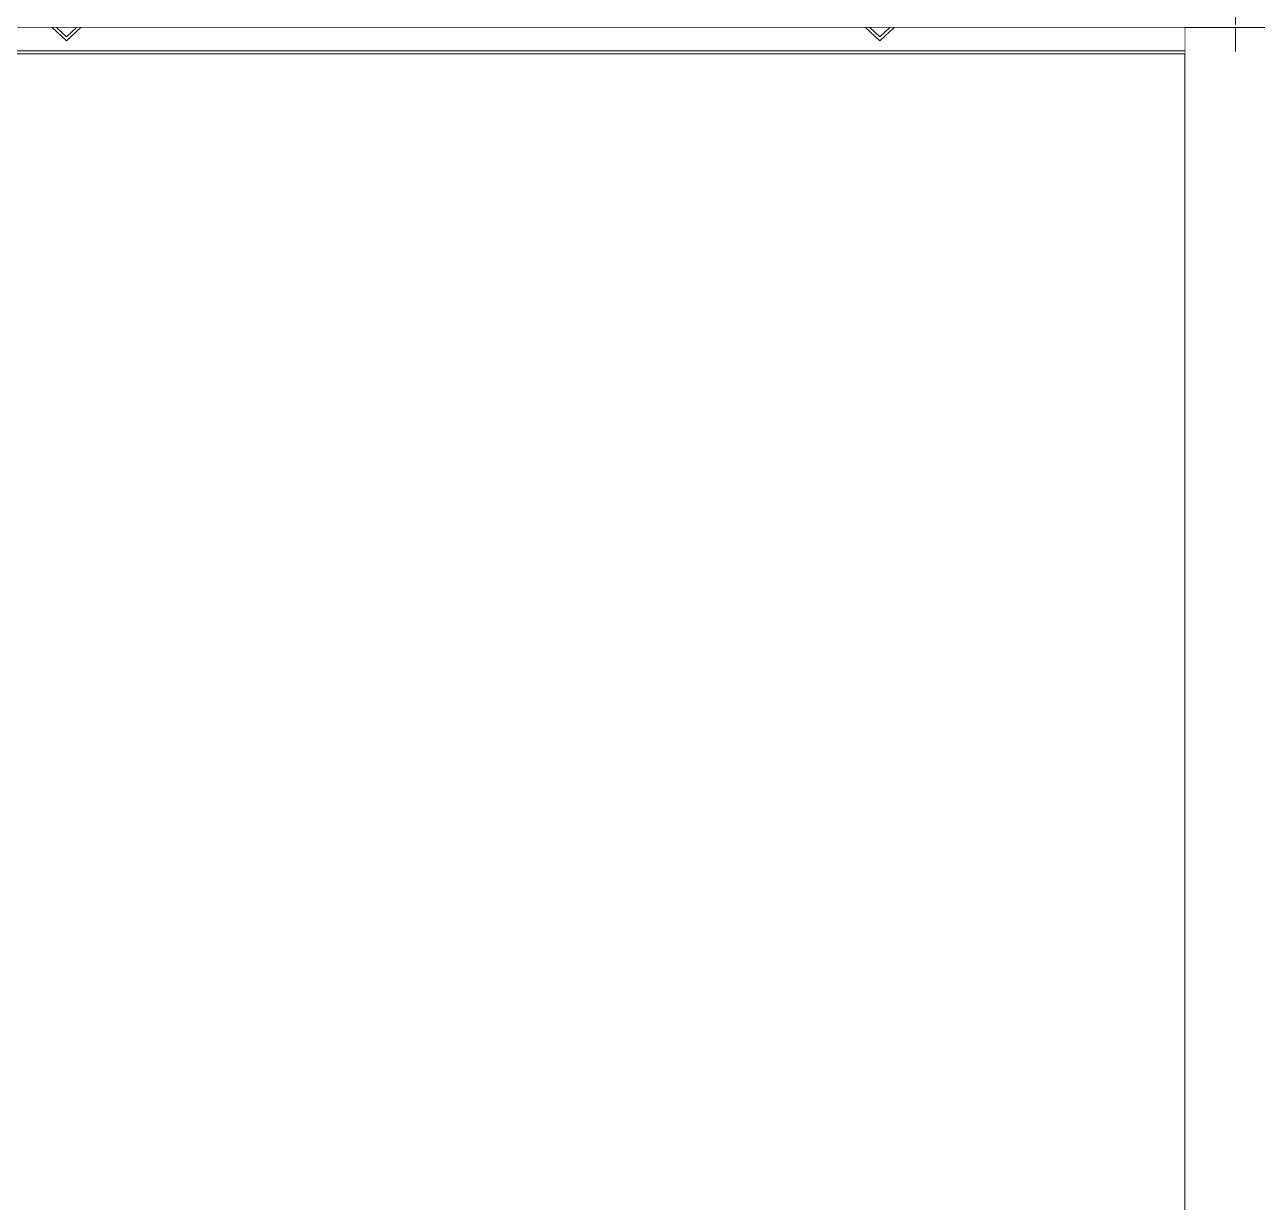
# Model space of a CAD drawing. Extents: x -18489 to 195597, y -1599 to 112111.
# Drawn here: x 3045.6 to 3470, y 27985.3 to 28390.8 of the extents above; entities that cross this region are included whole.
import ezdxf
from ezdxf.xclip import XClip

# ---------------------------------------------------------------- set-up
doc = ezdxf.new("R2010")
doc.units = 0
doc.header["$LTSCALE"] = 100
doc.header["$XCLIPFRAME"] = 2
doc.linetypes.add('188K-SM-07-F10-MECH-CR PIPE-Y2257103$0$X-S-FAB_SL ALL$0$Wipeout_Contour', pattern=[1, 0, -1])
for name, color, linetype in [('188K-SM-07-F10-MECH-CR PIPE-Y2257103$0$X-S-FAB_SL ALL$0$ASP_1', 1, 'Continuous'), ('188K-SM-07-F10-MECH-CR PIPE-Y2257103$0$X-S-FAB_SL ALL$0$Hattch', 7, 'Continuous'), ('188K-SM-07-F10-MECH-CR PIPE-Y2257103$0$X-S-FAB_SL ALL$0$S-COL', 7, 'Continuous'), ('188K-SM-07-F10-MECH-CR PIPE-Y2257103$0$X-S-FAB_SL ALL$0$S-TRUSS', 7, 'Continuous')]:
    doc.layers.add(name, color=color, linetype=linetype)

# ---------------------------------------------------------------- blocks, each defined once
blk = doc.blocks.new('188K-SM-07-F10-MECH-CR PIPE-Y2257103$0$X-S-FAB_SL ALL$0$剖面元素_214_3', base_point=(23061.26, -8263.06))
at = {"color": 254, "linetype": '188K-SM-07-F10-MECH-CR PIPE-Y2257103$0$X-S-FAB_SL ALL$0$Wipeout_Contour', "lineweight": 0, "ltscale": 218412.363478}
blk.add_wipeout([(26506.26, -6943.06), (26576.26, -6943.06), (26576.26, -6204.02), (26558.76, -6204.02), (26558.76, -6212.28), (26523.76, -6212.28), (26523.76, -6204.02), (26506.26, -6204.02)], dxfattribs=at).dxf.layer = '188K-SM-07-F10-MECH-CR PIPE-Y2257103$0$X-S-FAB_SL ALL$0$Hattch'
at = {"layer": '188K-SM-07-F10-MECH-CR PIPE-Y2257103$0$X-S-FAB_SL ALL$0$S-COL', "color": 8, "lineweight": 0}
blk.add_line((26506.26, -6943.06), (26506.26, -6204.02), dxfattribs=at)
blk = doc.blocks.new('188K-SM-07-F10-MECH-CR PIPE-Y2257103$0$X-S-FAB_SL ALL$0$剖面元素_833_3', base_point=(23061.26, -8263.06))
at = {"color": 254, "linetype": '188K-SM-07-F10-MECH-CR PIPE-Y2257103$0$X-S-FAB_SL ALL$0$Wipeout_Contour', "lineweight": 0, "ltscale": 108837.555776}
blk.add_wipeout([(26523.76, -6031.71), (26523.76, -6035.28), (26540.26, -6035.28), (26540.26, -6031.71)], dxfattribs=at).dxf.layer = '188K-SM-07-F10-MECH-CR PIPE-Y2257103$0$X-S-FAB_SL ALL$0$Hattch'
at = {"color": 254, "linetype": '188K-SM-07-F10-MECH-CR PIPE-Y2257103$0$X-S-FAB_SL ALL$0$Wipeout_Contour', "lineweight": 0, "ltscale": 217807.149271}
blk.add_wipeout([(26523.76, -6068.07), (26533.26, -6068.07), (26533.26, -6067.12), (26549.26, -6067.12), (26549.26, -6068.07), (26558.76, -6068.07), (26558.76, -6064.73), (26523.76, -6064.73)], dxfattribs=at).dxf.layer = '188K-SM-07-F10-MECH-CR PIPE-Y2257103$0$X-S-FAB_SL ALL$0$Hattch'
at = {"color": 254, "linetype": '188K-SM-07-F10-MECH-CR PIPE-Y2257103$0$X-S-FAB_SL ALL$0$Wipeout_Contour', "lineweight": 0, "ltscale": 108868.132248}
blk.add_wipeout([(26533.26, -6079.02), (26523.76, -6079.02), (26523.76, -6087.3), (26533.26, -6087.3)], dxfattribs=at).dxf.layer = '188K-SM-07-F10-MECH-CR PIPE-Y2257103$0$X-S-FAB_SL ALL$0$Hattch'
at = {"color": 254, "linetype": '188K-SM-07-F10-MECH-CR PIPE-Y2257103$0$X-S-FAB_SL ALL$0$Wipeout_Contour', "lineweight": 0, "ltscale": 108967.554294}
blk.add_wipeout([(26558.76, -6079.02), (26549.26, -6079.02), (26549.26, -6087.3), (26558.76, -6087.3)], dxfattribs=at).dxf.layer = '188K-SM-07-F10-MECH-CR PIPE-Y2257103$0$X-S-FAB_SL ALL$0$Hattch'
at = {"color": 254, "linetype": '188K-SM-07-F10-MECH-CR PIPE-Y2257103$0$X-S-FAB_SL ALL$0$Wipeout_Contour', "lineweight": 0, "ltscale": 108949.499951}
blk.add_wipeout([(26523.76, -6156.69), (26523.76, -6160.26), (26540.26, -6160.26), (26540.26, -6156.69)], dxfattribs=at).dxf.layer = '188K-SM-07-F10-MECH-CR PIPE-Y2257103$0$X-S-FAB_SL ALL$0$Hattch'
at = {"color": 254, "linetype": '188K-SM-07-F10-MECH-CR PIPE-Y2257103$0$X-S-FAB_SL ALL$0$Wipeout_Contour', "lineweight": 0, "ltscale": 109030.625764}
blk.add_wipeout([(26523.76, -6204.02), (26523.76, -6212.28), (26558.76, -6212.28), (26558.76, -6204.02)], dxfattribs=at).dxf.layer = '188K-SM-07-F10-MECH-CR PIPE-Y2257103$0$X-S-FAB_SL ALL$0$Hattch'
at = {"layer": '188K-SM-07-F10-MECH-CR PIPE-Y2257103$0$X-S-FAB_SL ALL$0$S-TRUSS', "color": 3, "lineweight": 0}
for p, q in [((26523.76, -6029.71), (26523.76, -6031.71)), ((26523.76, -6062.73), (26523.76, -6064.73)), ((26540.26, -6062.73), (26523.76, -6062.73)), ((26558.76, -6064.73), (26523.76, -6064.73)), ((26558.76, -6062.73), (26542.26, -6062.73)), ((26558.76, -6062.73), (26558.76, -6064.73)), ((26523.76, -6154.69), (26523.76, -6156.69))]:
    blk.add_line(p, q, dxfattribs=at)
at = {"layer": '188K-SM-07-F10-MECH-CR PIPE-Y2257103$0$X-S-FAB_SL ALL$0$S-TRUSS', "color": 8, "lineweight": 0}
for p, q in [((26523.76, -6031.71), (26523.76, -6035.28)), ((26523.76, -6156.69), (26523.76, -6160.26))]:
    blk.add_line(p, q, dxfattribs=at)
at = {"color": 254, "linetype": '188K-SM-07-F10-MECH-CR PIPE-Y2257103$0$X-S-FAB_SL ALL$0$Wipeout_Contour', "lineweight": 0, "ltscale": 108909.714797}
blk.add_wipeout([(26542.26, -6035.28), (26558.76, -6035.28), (26558.76, -6031.71), (26542.26, -6031.71)], dxfattribs=at).dxf.layer = '188K-SM-07-F10-MECH-CR PIPE-Y2257103$0$X-S-FAB_SL ALL$0$Hattch'
at = {"color": 254, "linetype": '188K-SM-07-F10-MECH-CR PIPE-Y2257103$0$X-S-FAB_SL ALL$0$Wipeout_Contour', "lineweight": 0, "ltscale": 108859.470062}
blk.add_wipeout([(26523.76, -6068.78), (26523.76, -6078.15), (26533.26, -6078.15), (26533.26, -6068.78)], dxfattribs=at).dxf.layer = '188K-SM-07-F10-MECH-CR PIPE-Y2257103$0$X-S-FAB_SL ALL$0$Hattch'
at = {"color": 254, "linetype": '188K-SM-07-F10-MECH-CR PIPE-Y2257103$0$X-S-FAB_SL ALL$0$Wipeout_Contour', "lineweight": 0, "ltscale": 108958.900019}
blk.add_wipeout([(26549.26, -6068.78), (26549.26, -6078.15), (26558.76, -6078.15), (26558.76, -6068.78)], dxfattribs=at).dxf.layer = '188K-SM-07-F10-MECH-CR PIPE-Y2257103$0$X-S-FAB_SL ALL$0$Hattch'
at = {"color": 254, "linetype": '188K-SM-07-F10-MECH-CR PIPE-Y2257103$0$X-S-FAB_SL ALL$0$Wipeout_Contour', "lineweight": 0, "ltscale": 109021.584879}
blk.add_wipeout([(26542.26, -6156.69), (26542.26, -6160.26), (26558.76, -6160.26), (26558.76, -6156.69)], dxfattribs=at).dxf.layer = '188K-SM-07-F10-MECH-CR PIPE-Y2257103$0$X-S-FAB_SL ALL$0$Hattch'
at = {"color": 254, "linetype": '188K-SM-07-F10-MECH-CR PIPE-Y2257103$0$X-S-FAB_SL ALL$0$Wipeout_Contour', "lineweight": 0, "ltscale": 109021.798618}
blk.add_wipeout([(26523.76, -6193.78), (26523.76, -6203.12), (26558.76, -6203.12), (26558.76, -6193.78)], dxfattribs=at).dxf.layer = '188K-SM-07-F10-MECH-CR PIPE-Y2257103$0$X-S-FAB_SL ALL$0$Hattch'
at = {"layer": '188K-SM-07-F10-MECH-CR PIPE-Y2257103$0$X-S-FAB_SL ALL$0$S-TRUSS', "color": 3, "lineweight": 0}
for p, q in [((26558.76, -6029.71), (26523.76, -6029.71)), ((26558.76, -6029.71), (26558.76, -6031.71)), ((26540.26, -6031.71), (26523.76, -6031.71)), ((26540.26, -6031.71), (26540.26, -6062.73)), ((26542.26, -6031.71), (26542.26, -6062.73)), ((26558.76, -6031.71), (26542.26, -6031.71)), ((26558.76, -6154.69), (26523.76, -6154.69)), ((26540.26, -6156.69), (26523.76, -6156.69)), ((26558.76, -6156.69), (26542.26, -6156.69)), ((26558.76, -6154.69), (26558.76, -6156.69))]:
    blk.add_line(p, q, dxfattribs=at)
at = {"layer": '188K-SM-07-F10-MECH-CR PIPE-Y2257103$0$X-S-FAB_SL ALL$0$S-TRUSS', "color": 8, "lineweight": 0}
for p, q in [((26558.76, -6031.71), (26558.76, -6035.28)), ((26523.76, -6064.73), (26523.76, -6068.07)), ((26558.76, -6064.73), (26558.76, -6068.07)), ((26523.76, -6068.78), (26523.76, -6078.15)), ((26558.76, -6068.78), (26558.76, -6078.15)), ((26523.76, -6079.02), (26523.76, -6087.3)), ((26558.76, -6079.02), (26558.76, -6087.3)), ((26558.76, -6156.69), (26558.76, -6160.26)), ((26523.76, -6204.02), (26523.76, -6212.28)), ((26558.76, -6204.02), (26558.76, -6212.28))]:
    blk.add_line(p, q, dxfattribs=at)
at = {"color": 254, "linetype": '188K-SM-07-F10-MECH-CR PIPE-Y2257103$0$X-S-FAB_SL ALL$0$Wipeout_Contour', "lineweight": 0, "ltscale": 109015.364866}
blk.add_wipeout([(26523.76, -6193.05), (26558.76, -6193.05), (26558.76, -6189.71), (26523.76, -6189.71)], dxfattribs=at).dxf.layer = '188K-SM-07-F10-MECH-CR PIPE-Y2257103$0$X-S-FAB_SL ALL$0$Hattch'
at = {"layer": '188K-SM-07-F10-MECH-CR PIPE-Y2257103$0$X-S-FAB_SL ALL$0$S-TRUSS', "color": 3, "lineweight": 0}
for p, q in [((26540.26, -6156.69), (26540.26, -6187.71)), ((26542.26, -6156.69), (26542.26, -6187.71)), ((26523.76, -6187.71), (26523.76, -6189.71)), ((26540.26, -6187.71), (26523.76, -6187.71)), ((26558.76, -6187.71), (26542.26, -6187.71)), ((26558.76, -6187.71), (26558.76, -6189.71)), ((26558.76, -6189.71), (26523.76, -6189.71))]:
    blk.add_line(p, q, dxfattribs=at)
at = {"layer": '188K-SM-07-F10-MECH-CR PIPE-Y2257103$0$X-S-FAB_SL ALL$0$S-TRUSS', "color": 8, "lineweight": 0}
for p, q in [((26523.76, -6189.71), (26523.76, -6193.05)), ((26558.76, -6189.71), (26558.76, -6193.05)), ((26523.76, -6193.78), (26523.76, -6203.12)), ((26558.76, -6193.78), (26558.76, -6203.12))]:
    blk.add_line(p, q, dxfattribs=at)
blk = doc.blocks.new('188K-SM-07-F10-MECH-CR PIPE-Y2257103$0$X-S-FAB_SL ALL$0$剖面元素_840_3', base_point=(23061.26, -8263.06))
at = {"color": 254, "linetype": '188K-SM-07-F10-MECH-CR PIPE-Y2257103$0$X-S-FAB_SL ALL$0$Wipeout_Contour', "lineweight": 0, "ltscale": 214782.978327}
blk.add_wipeout([(25701.26, -6204.02), (26541.26, -6204.02), (26541.26, -6203.12), (26523.76, -6203.12), (26523.76, -6203.02), (25718.76, -6203.02), (25718.76, -6203.12), (25701.26, -6203.12)], dxfattribs=at).dxf.layer = '188K-SM-07-F10-MECH-CR PIPE-Y2257103$0$X-S-FAB_SL ALL$0$Hattch'
at = {"layer": '188K-SM-07-F10-MECH-CR PIPE-Y2257103$0$X-S-FAB_SL ALL$0$S-TRUSS', "color": 8, "lineweight": 0}
blk.add_line((25701.26, -6204.02), (26541.26, -6204.02), dxfattribs=at)
blk = doc.blocks.new('188K-SM-07-F10-MECH-CR PIPE-Y2257103$0$X-S-FAB_SL ALL$0$剖面元素_1507_3', base_point=(23061.26, -8263.06))
at = {"color": 254, "linetype": '188K-SM-07-F10-MECH-CR PIPE-Y2257103$0$X-S-FAB_SL ALL$0$Wipeout_Contour', "lineweight": 0, "ltscale": 211553.649714}
blk.add_wipeout([(24906.26, -6213.06), (26506.26, -6213.06), (26506.26, -6212.06), (25718.76, -6212.06), (25718.76, -6212.87), (25683.76, -6212.87), (25683.76, -6212.06), (24906.26, -6212.06)], dxfattribs=at).dxf.layer = '188K-SM-07-F10-MECH-CR PIPE-Y2257103$0$X-S-FAB_SL ALL$0$Hattch'
at = {"color": 254, "linetype": '188K-SM-07-F10-MECH-CR PIPE-Y2257103$0$X-S-FAB_SL ALL$0$Wipeout_Contour', "lineweight": 0, "ltscale": 348996.039042}
blk.add_wipeout([(25836.33, -6204.02), (25718.76, -6204.02), (25718.76, -6212.06), (26506.26, -6212.06), (26506.26, -6204.02), (26406.2, -6204.02), (26401.26, -6208.62), (26396.33, -6204.02), (26126.2, -6204.02), (26121.26, -6208.62), (26116.33, -6204.02), (25846.2, -6204.02), (25841.26, -6208.62)], dxfattribs=at).dxf.layer = '188K-SM-07-F10-MECH-CR PIPE-Y2257103$0$X-S-FAB_SL ALL$0$Hattch'
at = {"layer": '188K-SM-07-F10-MECH-CR PIPE-Y2257103$0$X-S-FAB_SL ALL$0$S-TRUSS', "color": 8, "lineweight": 0}
for p, q in [((24906.26, -6213.06), (26506.26, -6213.06)), ((25718.76, -6212.06), (26506.26, -6212.06))]:
    blk.add_line(p, q, dxfattribs=at)
at = {"color": 254, "linetype": '188K-SM-07-F10-MECH-CR PIPE-Y2257103$0$X-S-FAB_SL ALL$0$Wipeout_Contour', "lineweight": 0, "ltscale": 81361.852545}
blk.add_wipeout([(26404.73, -6204.02), (26397.8, -6204.02), (26401.26, -6207.25)], dxfattribs=at).dxf.layer = '188K-SM-07-F10-MECH-CR PIPE-Y2257103$0$X-S-FAB_SL ALL$0$Hattch'
blk = doc.blocks.new('188K-SM-07-F10-MECH-CR PIPE-Y2257103$0$X-S-FAB_SL ALL$0$剖面元素_1720_3', base_point=(23061.26, -8263.06))
at = {"color": 254, "linetype": '188K-SM-07-F10-MECH-CR PIPE-Y2257103$0$X-S-FAB_SL ALL$0$Wipeout_Contour', "lineweight": 0, "ltscale": 80544.361204}
blk.add_wipeout([(26124.73, -6204.02), (26117.8, -6204.02), (26121.26, -6207.25)], dxfattribs=at).dxf.layer = '188K-SM-07-F10-MECH-CR PIPE-Y2257103$0$X-S-FAB_SL ALL$0$Hattch'
at = {"color": 254, "linetype": '188K-SM-07-F10-MECH-CR PIPE-Y2257103$0$X-S-FAB_SL ALL$0$Wipeout_Contour', "lineweight": 0, "ltscale": 162723.950031}
blk.add_wipeout([(26396.33, -6204.02), (26401.26, -6208.62), (26406.2, -6204.02), (26404.73, -6204.02), (26401.26, -6207.25), (26397.8, -6204.02)], dxfattribs=at).dxf.layer = '188K-SM-07-F10-MECH-CR PIPE-Y2257103$0$X-S-FAB_SL ALL$0$Hattch'
at = {"layer": '188K-SM-07-F10-MECH-CR PIPE-Y2257103$0$X-S-FAB_SL ALL$0$S-TRUSS', "color": 8, "lineweight": 0}
for p, q in [((26401.26, -6208.62), (26396.33, -6204.02)), ((26401.26, -6207.25), (26397.8, -6204.02)), ((26404.73, -6204.02), (26401.26, -6207.25)), ((26406.2, -6204.02), (26401.26, -6208.62))]:
    blk.add_line(p, q, dxfattribs=at)
at = {"color": 254, "linetype": '188K-SM-07-F10-MECH-CR PIPE-Y2257103$0$X-S-FAB_SL ALL$0$Wipeout_Contour', "lineweight": 0, "ltscale": 161088.969844}
blk.add_wipeout([(26116.33, -6204.02), (26121.26, -6208.62), (26126.2, -6204.02), (26124.73, -6204.02), (26121.26, -6207.25), (26117.8, -6204.02)], dxfattribs=at).dxf.layer = '188K-SM-07-F10-MECH-CR PIPE-Y2257103$0$X-S-FAB_SL ALL$0$Hattch'
at = {"layer": '188K-SM-07-F10-MECH-CR PIPE-Y2257103$0$X-S-FAB_SL ALL$0$S-TRUSS', "color": 8, "lineweight": 0}
for p, q in [((26121.26, -6208.62), (26116.33, -6204.02)), ((26121.26, -6207.25), (26117.8, -6204.02)), ((26124.73, -6204.02), (26121.26, -6207.25)), ((26126.2, -6204.02), (26121.26, -6208.62))]:
    blk.add_line(p, q, dxfattribs=at)
blk = doc.blocks.new('188K-SM-07-F10-MECH-CR PIPE-Y2257103$0$X-S-FAB_SL ALL$0$A$C2e9ab586')
at = {"layer": '188K-SM-07-F10-MECH-CR PIPE-Y2257103$0$X-S-FAB_SL ALL$0$S-COL', "lineweight": 0}
blk.add_blockref('188K-SM-07-F10-MECH-CR PIPE-Y2257103$0$X-S-FAB_SL ALL$0$剖面元素_214_3', (-28106.39, 285), dxfattribs=at)
at = {"layer": '188K-SM-07-F10-MECH-CR PIPE-Y2257103$0$X-S-FAB_SL ALL$0$S-TRUSS', "lineweight": 0}
blk.add_blockref('188K-SM-07-F10-MECH-CR PIPE-Y2257103$0$X-S-FAB_SL ALL$0$剖面元素_833_3', (-28106.39, 285), dxfattribs=at)
blk.add_blockref('188K-SM-07-F10-MECH-CR PIPE-Y2257103$0$X-S-FAB_SL ALL$0$剖面元素_840_3', (-28106.39, 285), dxfattribs=at)
blk.add_blockref('188K-SM-07-F10-MECH-CR PIPE-Y2257103$0$X-S-FAB_SL ALL$0$剖面元素_1507_3', (-28106.39, 285), dxfattribs=at)
blk.add_blockref('188K-SM-07-F10-MECH-CR PIPE-Y2257103$0$X-S-FAB_SL ALL$0$剖面元素_1720_3', (-28106.39, 285), dxfattribs=at)
blk = doc.blocks.new('188K-SM-07-F10-MECH-CR PIPE-Y2257103$0$X-S-FAB_SL ALL')
at = {"layer": '188K-SM-07-F10-MECH-CR PIPE-Y2257103$0$X-S-FAB_SL ALL$0$ASP_1'}
blk.add_blockref('188K-SM-07-F10-MECH-CR PIPE-Y2257103$0$X-S-FAB_SL ALL$0$A$C2e9ab586', (23632.864, -73288.977), dxfattribs=at)
blk = doc.blocks.new('188K-SM-07-F10-MECH-CR PIPE-Y2257103')
ref = blk.add_blockref('188K-SM-07-F10-MECH-CR PIPE-Y2257103$0$X-S-FAB_SL ALL', (4473.521, 99334.763))
XClip(ref).set_block_clipping_path([(-7553.4648570136, -75341.9369645483), (24026.2025623869, -67725.7696244382)])

msp = doc.modelspace()

# ---------------------------------------------------------------- block references
msp.add_blockref('188K-SM-07-F10-MECH-CR PIPE-Y2257103', (0, 0))

doc.saveas('drawing.dxf')
